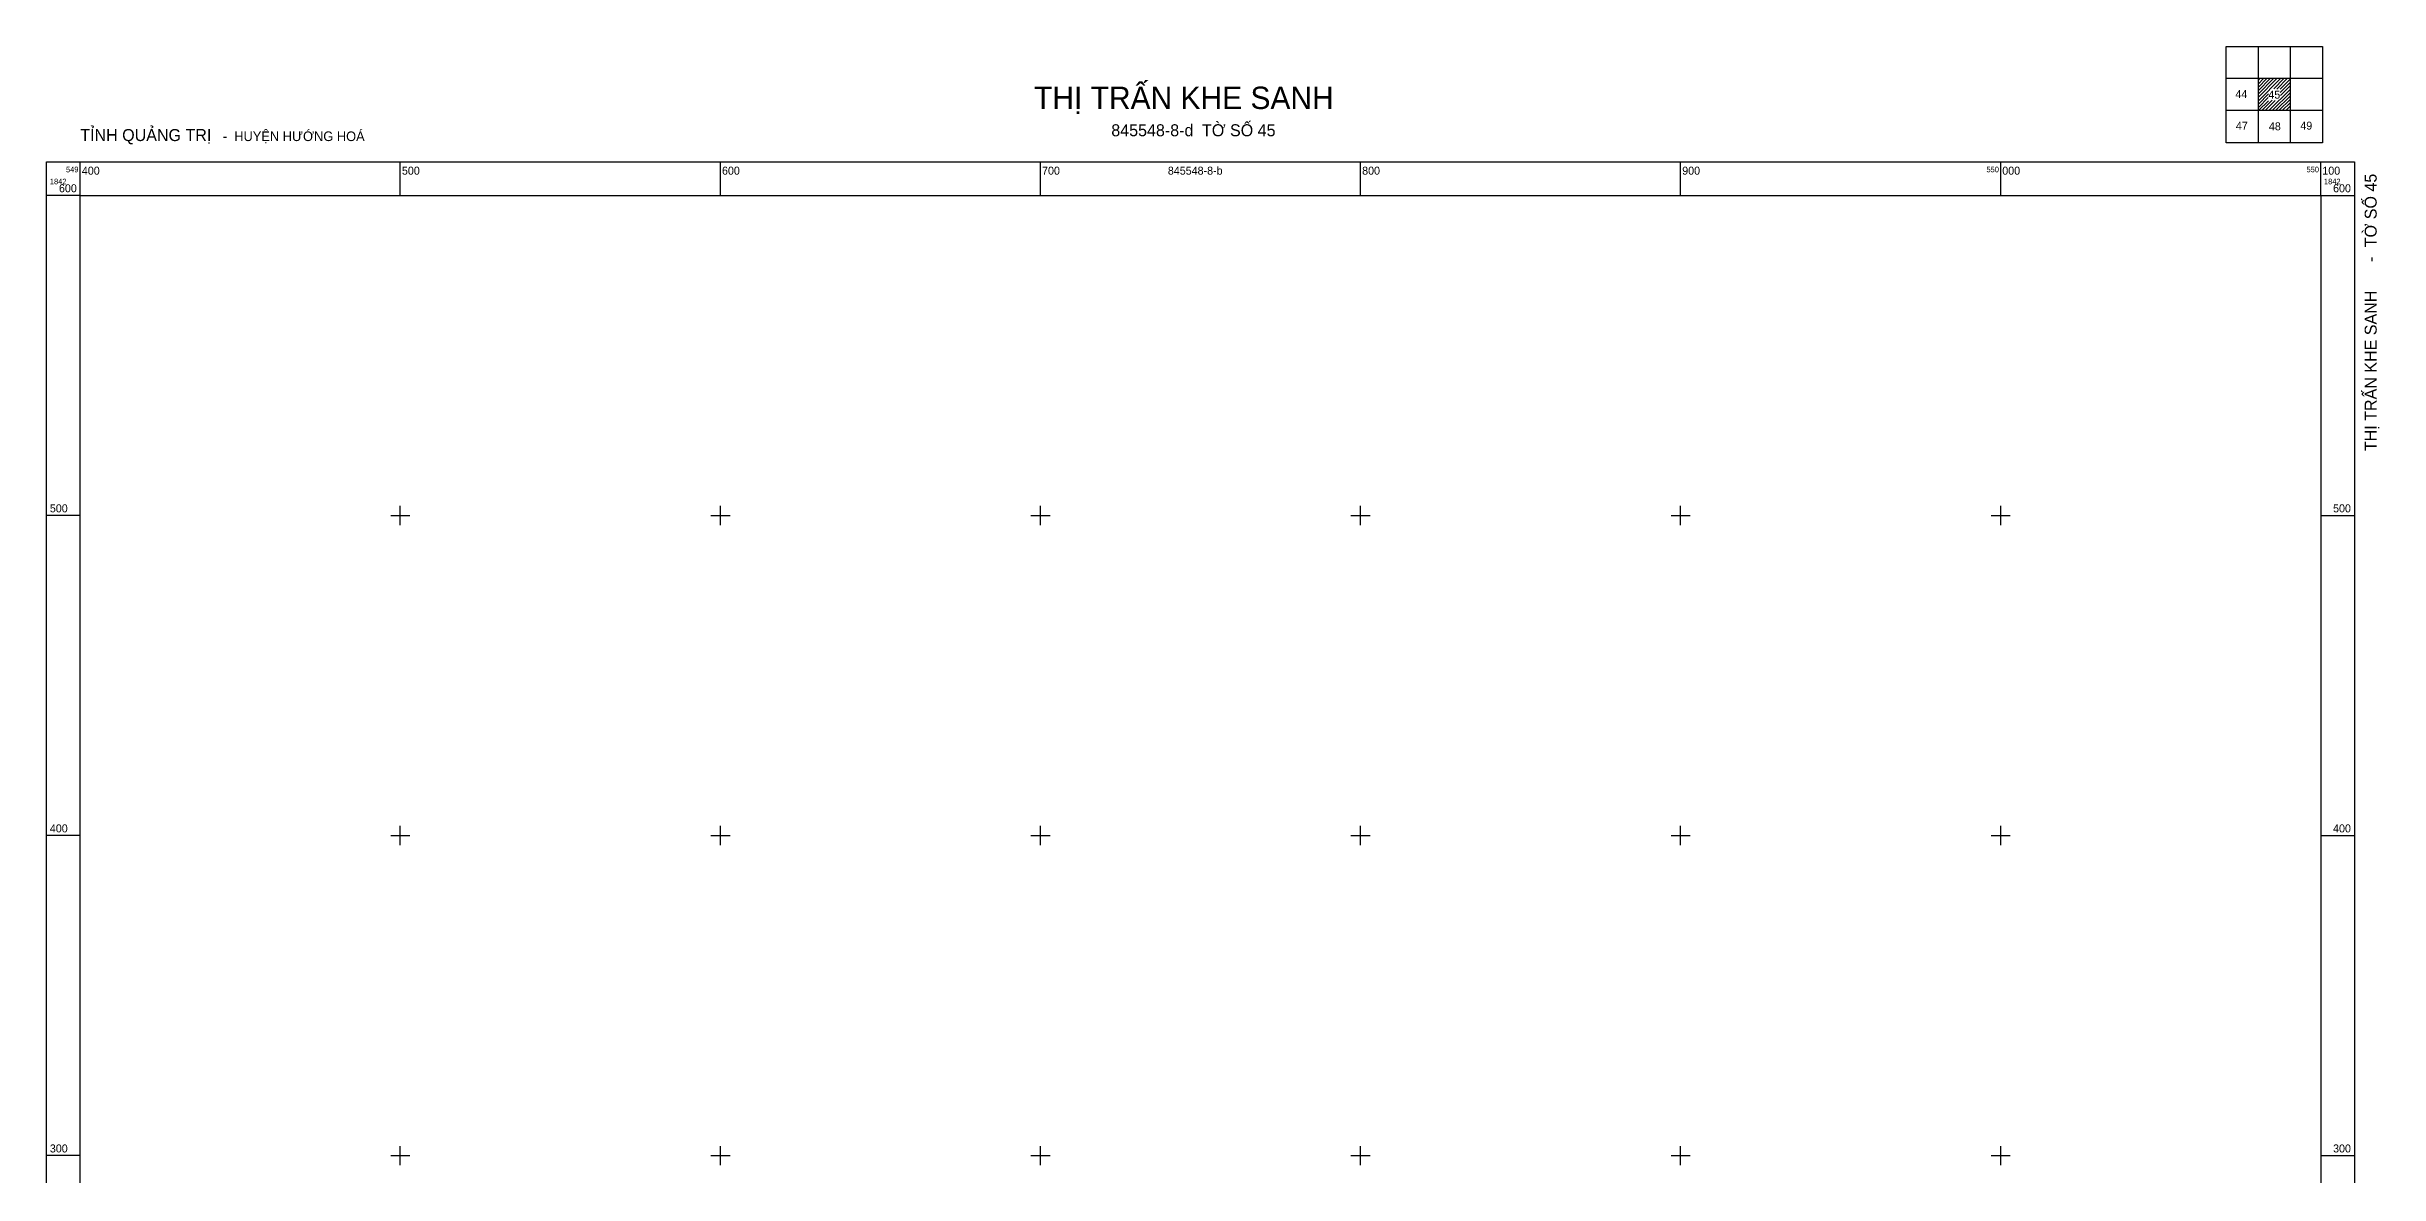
# Model space of a CAD drawing. Extents: x 549390 to 550118, y 1841759 to 1842646.
# Drawn here: x 549390 to 550118, y 1842294 to 1842646 of the extents above; entities that cross this region are included whole.
import ezdxf

# ---------------------------------------------------------------- set-up
doc = ezdxf.new("R2010")
doc.units = 0
doc.layers.add('Level 63', color=7, linetype='Continuous')

msp = doc.modelspace()

# ---------------------------------------------------------------- linework, layer by layer
at = {"layer": 'Level 63'}
for p, q in [((550080.5, 1842635.99), (550081.01, 1842636.5)), ((550080.5, 1842634.93), (550082.07, 1842636.5)), ((550080.5, 1842633.87), (550083.13, 1842636.5)), ((550080.5, 1842632.81), (550084.19, 1842636.5)), ((550080.5, 1842631.74), (550085.26, 1842636.5)), ((550080.5, 1842630.68), (550086.32, 1842636.5)), ((550080.5, 1842629.62), (550087.38, 1842636.5)), ((550080.5, 1842628.56), (550083.67, 1842631.73)), ((550080.5, 1842627.5), (550083.61, 1842630.61)), ((550083.74, 1842626.5), (550090.5, 1842633.26)), ((550084.8, 1842626.5), (550090.5, 1842632.2)), ((550085.31, 1842633.37), (550088.44, 1842636.5)), ((550085.86, 1842626.5), (550090.5, 1842631.14)), ((550086.25, 1842633.25), (550089.5, 1842636.5)), ((550086.92, 1842626.5), (550090.5, 1842630.08)), ((550087.3, 1842633.24), (550090.5, 1842636.44)), ((550087.31, 1842632.19), (550090.5, 1842635.38)), ((550087.42, 1842631.24), (550090.5, 1842634.32)), ((550080.56, 1842626.5), (550083.68, 1842629.62)), ((550081.62, 1842626.5), (550084.87, 1842629.75)), ((550082.68, 1842626.5), (550085.81, 1842629.63)), ((550087.98, 1842626.5), (550090.5, 1842629.02)), ((550089.04, 1842626.5), (550090.5, 1842627.96)), ((550090.1, 1842626.5), (550090.5, 1842626.9))]:
    msp.add_line(p, q, dxfattribs=at)
for points in [[(550100.5, 1842616.5), (550070.5, 1842616.5), (550070.5, 1842646.5), (550100.5, 1842646.5)], [(549389.5, 1842610.5), (550110.5, 1842610.5), (550110.5, 1841889.5), (549389.5, 1841889.5)], [(549400, 1842600), (550100, 1842600), (550100, 1841900), (549400, 1841900)]]:
    msp.add_lwpolyline(points, close=True, dxfattribs=at)
for points in [[(550080.5, 1842616.5), (550080.5, 1842646.5)], [(550090.5, 1842616.5), (550090.5, 1842646.5)], [(550100.5, 1842636.5), (550070.5, 1842636.5)], [(550100.5, 1842626.5), (550070.5, 1842626.5)], [(549400, 1842600), (549400, 1842610.5)], [(549500, 1842600), (549500, 1842610.5)], [(549600, 1842600), (549600, 1842610.5)], [(549700, 1842600), (549700, 1842610.5)], [(549800, 1842600), (549800, 1842610.5)], [(549900, 1842600), (549900, 1842610.5)], [(550000, 1842600), (550000, 1842610.5)], [(550100, 1842600), (550100, 1842610.5)], [(549400, 1842600), (549389.5, 1842600)], [(550100, 1842600), (550110.5, 1842600)], [(549400, 1842500), (549389.5, 1842500)], [(549497, 1842500), (549503, 1842500)], [(549500, 1842497), (549500, 1842503)], [(549597, 1842500), (549603, 1842500)], [(549600, 1842497), (549600, 1842503)], [(549697, 1842500), (549703, 1842500)], [(549700, 1842497), (549700, 1842503)], [(549797, 1842500), (549803, 1842500)], [(549800, 1842497), (549800, 1842503)], [(549897, 1842500), (549903, 1842500)], [(549900, 1842497), (549900, 1842503)], [(549997, 1842500), (550003, 1842500)], [(550000, 1842497), (550000, 1842503)], [(550100, 1842500), (550110.5, 1842500)], [(549400, 1842400), (549389.5, 1842400)], [(549497, 1842400), (549503, 1842400)], [(549500, 1842397), (549500, 1842403)], [(549597, 1842400), (549603, 1842400)], [(549600, 1842397), (549600, 1842403)], [(549697, 1842400), (549703, 1842400)], [(549700, 1842397), (549700, 1842403)], [(549797, 1842400), (549803, 1842400)], [(549800, 1842397), (549800, 1842403)], [(549897, 1842400), (549903, 1842400)], [(549900, 1842397), (549900, 1842403)], [(549997, 1842400), (550003, 1842400)], [(550000, 1842397), (550000, 1842403)], [(550100, 1842400), (550110.5, 1842400)], [(549500, 1842297), (549500, 1842303)], [(549600, 1842297), (549600, 1842303)], [(549700, 1842297), (549700, 1842303)], [(549800, 1842297), (549800, 1842303)], [(549900, 1842297), (549900, 1842303)], [(550000, 1842297), (550000, 1842303)], [(549400, 1842300), (549389.5, 1842300)], [(549497, 1842300), (549503, 1842300)], [(549597, 1842300), (549603, 1842300)], [(549697, 1842300), (549703, 1842300)], [(549797, 1842300), (549803, 1842300)], [(549897, 1842300), (549903, 1842300)], [(549997, 1842300), (550003, 1842300)], [(550100, 1842300), (550110.5, 1842300)]]:
    msp.add_lwpolyline(points, dxfattribs=at)

# ---------------------------------------------------------------- texts
for s, height, p in [('THỊ TRẤN KHE SANH', 7, (549698, 1842627)), ('44', 2.5, (550073.32, 1842630.41)), ('45', 2.5, (550083.63, 1842630.25)), ('TỜ SỐ 45', 3.75, (549750.46, 1842618.5)), ('47', 2.5, (550073.48, 1842620.52)), ('48', 2.5, (550083.8, 1842620.36)), ('49', 2.5, (550093.62, 1842620.57)), ('TỈNH QUẢNG TRỊ', 3.75, (549400, 1842617)), ('  -  HUYỆN HƯỚNG HOÁ', 3, (549442.32, 1842617)), ('845548-8-d', 3.75, (549722.13, 1842618.5)), ('549', 1.75, (549395.54, 1842607.25)), ('400', 2.5, (549400.5, 1842606.5)), ('500', 2.5, (549500.5, 1842606.5)), ('600', 2.5, (549600.5, 1842606.5)), ('700', 2.5, (549700.5, 1842606.5)), ('845548-8-b', 2.5, (549739.8, 1842606.5)), ('800', 2.5, (549800.5, 1842606.5)), ('900', 2.5, (549900.5, 1842606.5)), ('550', 1.75, (549995.55, 1842607.25)), ('000', 2.5, (550000.5, 1842606.5)), ('550', 1.75, (550095.55, 1842607.25)), ('100', 2.5, (550100.5, 1842606.5)), ('1842', 1.75, (549390.5, 1842603.5)), ('600', 2.5, (549393.35, 1842601)), ('1842', 1.75, (550101, 1842603.5)), ('600', 2.5, (550103.85, 1842601)), ('500', 2.5, (549390.5, 1842501)), ('500', 2.5, (550103.85, 1842501)), ('400', 2.5, (549390.5, 1842401)), ('400', 2.5, (550103.85, 1842401)), ('300', 2.5, (549390.5, 1842301)), ('300', 2.5, (550103.85, 1842301))]:
    msp.add_text(s, height=height, dxfattribs=at).set_placement(p)
for s, p in [('TỜ SỐ 45', (550117.48, 1842583.82)), (' - ', (550117.48, 1842577.82)), ('THỊ TRẤN KHE SANH', (550117.48, 1842520.12))]:
    msp.add_text(s, height=3.75, rotation=90, dxfattribs=at).set_placement(p)

doc.saveas('drawing.dxf')
